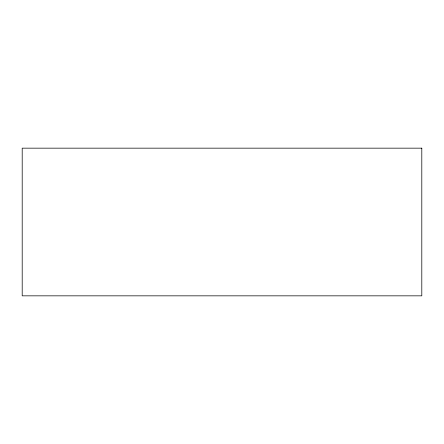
<?xml version="1.0" encoding="UTF-8"?>
<svg xmlns="http://www.w3.org/2000/svg" width="444" height="444" viewBox="0 0 444 444"><rect width="100%" height="100%" fill="white"/><g stroke="black" fill="none" stroke-linecap="round" stroke-linejoin="round"><path stroke-width="0.67" d="M421.8 148.163L22.2 148.163L22.2 295.837L421.8 295.837L421.8 148.163"/></g></svg>
